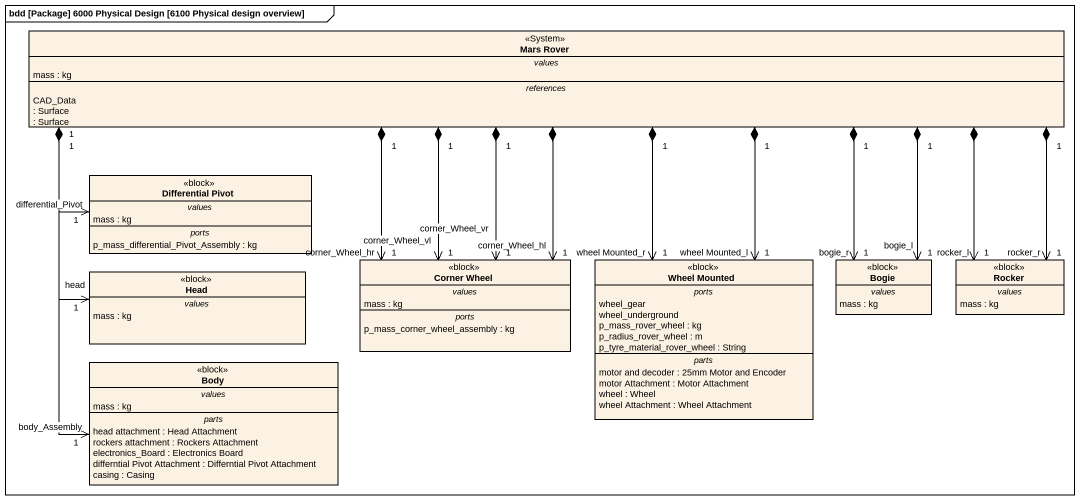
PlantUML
@startuml
mainframe bdd [Package] 6000 Physical Design [6100 Physical design overview]
hide circle
hide empty members
class "Mars Rover" as Mars_Rover <<System>> {
  -- values --
  mass : kg
  -- references --
  CAD_Data
  : Surface
  : Surface
}
class "Differential Pivot" as Differential_Pivot <<block>> {
  -- values --
  mass : kg
  -- ports --
  p_mass_differential_Pivot_Assembly : kg
}
class "Corner Wheel" as Corner_Wheel <<block>> {
  -- values --
  mass : kg
  -- ports --
  p_mass_corner_wheel_assembly : kg
}
class "Wheel Mounted" as Wheel_Mounted <<block>> {
  -- ports --
  wheel_gear
  wheel_underground
  p_mass_rover_wheel : kg
  p_radius_rover_wheel : m
  p_tyre_material_rover_wheel : String
  -- parts --
  motor and decoder : 25mm Motor and Encoder
  motor Attachment : Motor Attachment
  wheel : Wheel
  wheel Attachment : Wheel Attachment
}
class Bogie <<block>> {
  -- values --
  mass : kg
}
class Rocker <<block>> {
  -- values --
  mass : kg
}
class Head <<block>> {
  -- values --
  mass : kg
}
class Body <<block>> {
  -- values --
  mass : kg
  -- parts --
  head attachment : Head Attachment
  rockers attachment : Rockers Attachment
  electronics_Board : Electronics Board
  differntial Pivot Attachment : Differntial Pivot Attachment
  casing : Casing
}
Mars_Rover *-left-> "differential_Pivot\n1" Differential_Pivot
Mars_Rover *--> "corner_Wheel_hl\n1" Corner_Wheel
Mars_Rover "1" *--> "corner_Wheel_vl\n1" Corner_Wheel
Mars_Rover "1" *--> "corner_Wheel_vr\n1" Corner_Wheel
Mars_Rover "1" *--> "corner_Wheel_hr\n1" Corner_Wheel
Mars_Rover "1" *--> "wheel Mounted_r\n1" Wheel_Mounted
Mars_Rover "1" *--> "wheel Mounted_l\n1" Wheel_Mounted
Mars_Rover "1" *--> "bogie_r\n1" Bogie
Mars_Rover "1" *--> "bogie_l\n1" Bogie
Mars_Rover "1" *-right-> "rocker_r\n1" Rocker
Mars_Rover *-right-> "rocker_l\n1" Rocker
Mars_Rover "1" *--> "head\n1" Head
Mars_Rover "1" *--> "body_Assembly\n1" Body
@enduml
